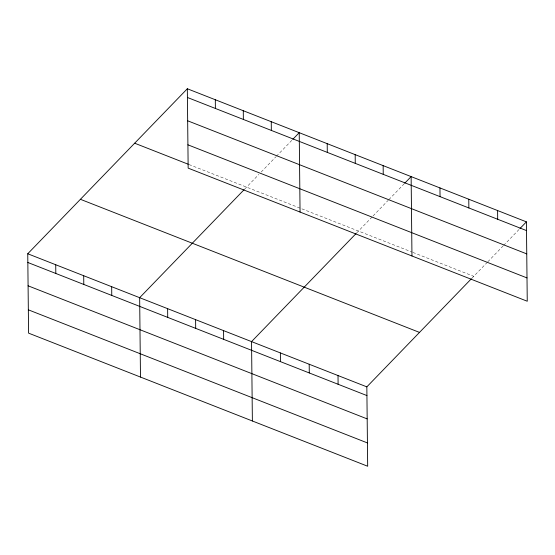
<?xml version="1.0" encoding="UTF-8"?>
<svg xmlns="http://www.w3.org/2000/svg" width="555" height="555" viewBox="0 0 555 555"><rect width="100%" height="100%" fill="white"/><g stroke="black" fill="none" stroke-linecap="round" stroke-linejoin="round"><path stroke-width="0.42" stroke-dasharray="2.77 2.08" d="M244.797 188.964L258.852 174.43M261.197 172.008L275.821 156.885M276.411 156.274L292.207 139.943M356.698 232.885L372.509 216.533M373.092 215.93L388.306 200.202M388.895 199.599L404.109 183.865M471.986 278.138L487.214 262.397M487.803 261.793L503.01 246.059M503.6 245.456L519.397 229.118M189.019 164.544L412.108 252.109M412.913 252.428L473.755 276.314"/><path stroke-width="0.83" d="M471.396 278.749L366.841 386.863L367.674 466.242L28.582 333.139L27.75 253.76L187.326 88.758L526.417 221.861L527.25 301.24L188.159 168.137L187.326 88.758M244.207 189.574L139.652 297.688L140.484 377.067M292.79 139.34L299.228 132.68L300.061 212.059M356.109 233.495L251.547 341.609L252.379 420.988M404.692 183.261L411.13 176.608L411.963 255.987M519.979 228.514L526.417 221.861M187.424 97.479L526.508 230.582M187.666 120.796L526.757 253.899M187.916 144.82L527.007 277.923M134.671 143.211L188.221 164.231M80.413 199.307L419.504 332.41M27.75 253.76L366.841 386.863M27.84 262.487L366.931 395.583M28.083 285.804L367.174 418.9M28.34 309.822L367.424 442.925M497.599 210.546L497.689 219.267M468.774 199.231L468.864 207.958M439.948 187.916L440.046 196.643M383.151 165.626L383.241 174.346M355.179 154.644L355.269 163.364M338.016 375.548L338.106 384.275M327.2 143.662L327.297 152.389M309.197 364.233L309.288 372.96M280.372 352.925L280.462 361.645M271.256 121.698L271.346 130.425M243.277 110.722L243.368 119.443M223.575 330.627L223.665 339.348M215.305 99.74L215.395 108.461M195.603 319.645L195.693 328.373M167.624 308.663L167.714 317.391M111.673 286.706L111.763 295.426M83.701 275.724L83.791 284.444M55.722 264.742L55.819 273.469"/></g></svg>
